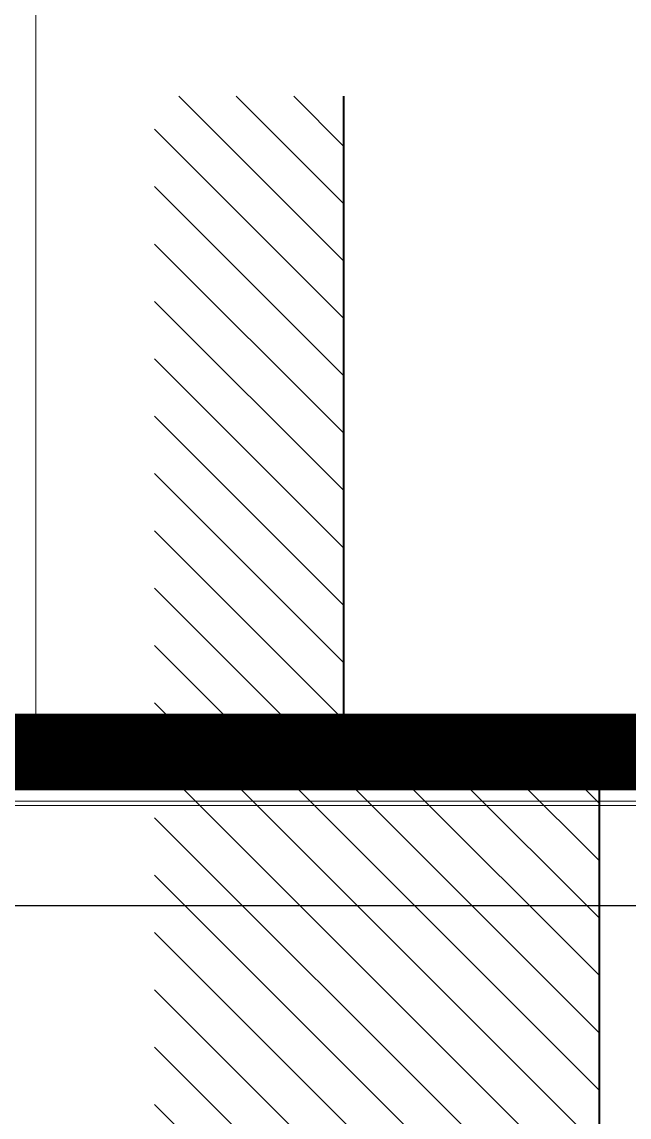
# Model space of a CAD drawing. Header units: millimetres. Extents: x 3546612 to 5615882, y 547008 to 3162891.
# Drawn here: x 5337520 to 5339895, y 2415539 to 2419825 of the extents above; entities that cross this region are included whole.
import ezdxf

# ---------------------------------------------------------------- set-up
doc = ezdxf.new("R2010")
doc.units = ezdxf.units.MM
for name, color, linetype in [('HEB-Angle joint', 1, 'Continuous'), ('HEB-Area(PC Topping)', 3, 'Continuous'), ('XR-평면도$0$A-ELEV-PATT', 9, 'Continuous')]:
    doc.layers.add(name, color=color, linetype=linetype)
for name, color, linetype, lineweight in [('XR-평면도$0$A-CNTL', 9, 'Continuous', 15), ('XR-평면도$0$A-CONC-LIN1', 9, 'Continuous', 40), ('XR-평면도$0$A-ELEV-LIN2', 9, 'Continuous', 25), ('XR-평면도$0$A-ELEV-LIN3', 9, 'Continuous', 18)]:
    doc.layers.add(name, color=color, linetype=linetype, lineweight=lineweight)

# ---------------------------------------------------------------- blocks, each defined once
blk = doc.blocks.new('XR-평면도$0$중심선(210216)')
at = {"layer": 'XR-평면도$0$A-CNTL', "ltscale": 300}
blk.add_lwpolyline([(-10000, 77000), (186000, 77000)], dxfattribs=at)
blk = doc.blocks.new('XR-평면도$0$높이')
at = {"layer": 'XR-평면도$0$A-ELEV-PATT'}
h = blk.add_hatch(dxfattribs=at)
h.set_pattern_fill('ANSI31', color=256, scale=50, angle=360, style=0)
h.set_pattern_definition([(45, (-513324.6, -319950.65), (-112.2532, 112.2532), [])])
h.paths.add_polyline_path([(2666.7, 1000), (0, 1000), (0, 0), (-2666.7, 0), (-2666.7, -740.6), (2655.7, -740.6), (2655.7, 1000)])
at = {"layer": 'XR-평면도$0$A-CONC-LIN1'}
blk.add_lwpolyline([(2666.7, 1000), (0, 1000), (0, 0), (-2666.7, 0)], dxfattribs=at)
blk = doc.blocks.new('XR-평면도$0$스크린+범퍼_기준층 고정식램프(210318)')
at = {"layer": 'XR-평면도$0$A-ELEV-PATT', "ltscale": 0.002}
h = blk.add_hatch(dxfattribs=at)
h.set_pattern_fill('AR-HBONE', color=256, scale=0.1, angle=180, style=0)
h.paths.add_polyline_path([(502, -302), (532, -302), (532, -7000), (502, -7000)])
h.paths.add_polyline_path([(520.7, -6996.8), (521.8, -6997.8), (520.1, -6997.1)], flags=16)
h.paths.add_polyline_path([(520.7, -6995), (521.8, -6995.9), (520.1, -6995.2)], flags=16)
h.paths.add_polyline_path([(520.7, -6993.1), (521.8, -6994.1), (520.1, -6993.4)], flags=16)
h.paths.add_polyline_path([(520.7, -6991.3), (521.8, -6992.3), (520.1, -6991.6)], flags=16)
h.paths.add_polyline_path([(520.7, -6989.5), (521.8, -6990.4), (520.1, -6989.7)], flags=16)
h.paths.add_polyline_path([(520.7, -6987.6), (521.8, -6988.6), (520.1, -6987.9)], flags=16)
h.paths.add_polyline_path([(520.7, -6985.8), (521.8, -6986.8), (520.1, -6986.1)], flags=16)
h.paths.add_polyline_path([(520.7, -6984), (521.8, -6984.9), (520.1, -6984.2)], flags=16)
h.paths.add_polyline_path([(514.5, -6987.9), (514.5, -6986.9), (513.5, -6986.5), (515.1, -6987.7)], flags=16)
h.paths.add_polyline_path([(517.7, -6974.8), (514.5, -6979.6), (514.5, -6983.9), (513.5, -6984.7), (514.5, -6985.5), (514.5, -6986.1), (521.8, -6983.1), (520.3, -6981.9), (516.6, -6983.4), (516.5, -6983.4), (514.5, -6982.3), (517, -6979.8)], flags=16)
h.paths.add_polyline_path([(514.5, -6995.3), (514.5, -6994.3), (513.5, -6993.9), (515.1, -6995.1)], flags=16)
h.paths.add_polyline_path([(514.5, -6989.8), (514.5, -6988.8), (513.5, -6988.4), (515.1, -6989.6)], flags=16)
h.paths.add_polyline_path([(514.5, -6998.9), (514.5, -6997.9), (513.5, -6997.5), (515.1, -6998.7)], flags=16)
h.paths.add_polyline_path([(514.5, -6997.1), (514.5, -6996.1), (513.5, -6995.7), (515.1, -6996.9)], flags=16)
h.paths.add_polyline_path([(520.8, -6999.2), (521.8, -6999.6), (520.8, -6998.8)], flags=16)
h.paths.add_polyline_path([(517.7, -327.2), (520.8, -322.4), (520.8, -319.7), (521.8, -318.9), (520.8, -318.1), (520.8, -317.9), (521.8, -317.1), (520.8, -316.3), (520.8, -316), (521.8, -315.2), (520.7, -314.3), (521.8, -313.4), (520.8, -312.6), (520.8, -312.4), (521.8, -311.6), (520.8, -310.8), (520.8, -310.5), (521.8, -309.7), (520.7, -308.8), (521.8, -307.9), (520.8, -307.1), (520.8, -306.9), (521.8, -306.1), (520.8, -305.3), (520.8, -305), (521.8, -304.2), (520.1, -304.9), (514.5, -302.6), (513.5, -302.6), (514.5, -303.5), (514.5, -303.7), (513.5, -304.5), (514.7, -305.4), (513.5, -306.3), (514.5, -307.1), (514.5, -307.3), (513.5, -308.1), (514.5, -309), (514.5, -309.2), (513.5, -310), (514.7, -310.9), (513.5, -311.8), (514.5, -312.6), (514.5, -312.8), (513.5, -313.6), (514.5, -314.5), (514.5, -314.7), (513.5, -315.5), (514.7, -316.4), (513.5, -317.3), (514.5, -318.1), (514.5, -322.4)], flags=16)
h.paths.add_polyline_path([(516.5, -318.5), (514.5, -317.7), (514.5, -315.9), (521.8, -318.9), (520.3, -320.1), (516.6, -318.5)], flags=0)
h = blk.add_hatch(dxfattribs=at)
h.set_pattern_fill('AR-SAND', color=256, angle=180, style=0)
edge = h.paths.add_edge_path()
edge.add_line((623.7, -7000), (532, -7000))
edge.add_line((532, -7000), (532, -302))
edge.add_line((532, -302), (623.7, -302))
edge.add_arc((623.7, -310.3), 8.33, 0, 90, ccw=False)
edge.add_line((632, -310.3), (632, -6991.7))
edge.add_arc((623.7, -6991.7), 8.33, -90, 0, ccw=False)
at = {"layer": 'XR-평면도$0$A-ELEV-LIN3'}
blk.add_line((500, -7002), (500, -300), dxfattribs=at)
at = {"layer": 'XR-평면도$0$A-ELEV-LIN3', "linetype": 'Continuous'}
blk.add_lwpolyline([(408.8, -619.5), (408.8, -10380.5), (391.3, -10380.5), (391.3, -619.5)], dxfattribs=at)
at = {"layer": 'XR-평면도$0$A-ELEV-PATT'}
for p, q in [((532, -7000), (532, -302)), ((632, -6991.7), (632, -310.3)), ((521.8, -6983.1), (513.5, -6986.5)), ((521.8, -6983.1), (513.5, -6986.5)), ((516.6, -6983.4), (513.5, -6984.7)), ((516.6, -6983.4), (513.5, -6984.7)), ((521.8, -6984.9), (513.5, -6988.4)), ((521.8, -6984.9), (513.5, -6988.4)), ((514.5, -6979.6), (514.5, -6983.9)), ((514.5, -6984.7), (514.5, -6985.7)), ((520.8, -6979.6), (520.8, -6983.1)), ((520.8, -6983.9), (520.8, -6984.9)), ((520.8, -6985.7), (520.8, -6986.8)), ((502, -7000), (623.7, -7000)), ((512.4, -7009.5), (512.4, -7005.8)), ((522.9, -7005.8), (512.4, -7005.8)), ((521.8, -6986.8), (513.5, -6990.2)), ((521.8, -6986.8), (513.5, -6990.2)), ((521.8, -6988.6), (513.5, -6992)), ((521.8, -6988.6), (513.5, -6992)), ((521.8, -6990.4), (513.5, -6993.9)), ((521.8, -6990.4), (513.5, -6993.9)), ((521.8, -6992.3), (513.5, -6995.7)), ((521.8, -6992.3), (513.5, -6995.7)), ((521.8, -6994.1), (513.5, -6997.5)), ((521.8, -6994.1), (513.5, -6997.5)), ((521.8, -6995.9), (513.5, -6999.4)), ((521.8, -6995.9), (513.5, -6999.4)), ((521.8, -6997.8), (513.5, -7001.2)), ((521.8, -6997.8), (513.5, -7001.2)), ((521.8, -7010), (513.6, -7010)), ((514.5, -6986.5), (514.5, -6987.5)), ((514.5, -6988.4), (514.5, -6989.4)), ((514.5, -6990.2), (514.5, -6991.2)), ((514.5, -6992), (514.5, -6993)), ((514.5, -6993.9), (514.5, -6994.9)), ((514.5, -6995.7), (514.5, -6996.7)), ((514.5, -6997.5), (514.5, -6998.5)), ((514.5, -6999.4), (514.5, -7000.4)), ((514.5, -7001.2), (514.5, -7002)), ((515, -7009.5), (515, -7005.8)), ((521.8, -6999.6), (515.9, -7002)), ((520.4, -7009.5), (520.4, -7005.8)), ((520.8, -6987.6), (520.8, -6988.6)), ((520.8, -6989.4), (520.8, -6990.4)), ((520.8, -6991.2), (520.8, -6992.3)), ((520.8, -6993.1), (520.8, -6994.1)), ((520.8, -6994.9), (520.8, -6995.9)), ((520.8, -6996.7), (520.8, -6997.8)), ((520.8, -6998.6), (520.8, -6999.6)), ((520.8, -7000.4), (520.8, -7002)), ((522.9, -7009.5), (522.9, -7005.8))]:
    blk.add_line(p, q, dxfattribs=at)
at = {"layer": 'XR-평면도$0$A-ELEV-PATT', "ltscale": 0.002}
blk.add_lwpolyline([(552, -302), (552, -300), (500, -300), (500, -7002), (552, -7002), (552, -7000), (502, -7000), (502, -302)], close=True, dxfattribs=at)
at = {"layer": 'XR-평면도$0$A-ELEV-PATT'}
for points in [[(532, -7000), (502, -7000), (502, -302), (532, -302)], [(514.5, -6985.1), (513.5, -6984.7), (514.5, -6985.5)], [(520.8, -6981.7), (516.6, -6983.5), (514.5, -6982.3), (517, -6979.8), (517.7, -6974.8)], [(514.5, -6979.6), (517.7, -6974.8), (520.8, -6979.6)], [(520.8, -6982.7), (521.8, -6983.1), (520.8, -6982.3)], [(520.8, -6982.7), (521.8, -6983.1), (520.8, -6982.3)], [(520.8, -6984.5), (521.8, -6984.9), (520.8, -6984.1)], [(520.8, -6984.5), (521.8, -6984.9), (520.8, -6984.1)], [(520.8, -6986.4), (521.8, -6986.8), (520.8, -6986)], [(520.8, -6986.4), (521.8, -6986.8), (520.8, -6986)], [(514.5, -6986.9), (513.5, -6986.5), (514.5, -6987.3)], [(514.5, -6988.8), (513.5, -6988.4), (514.5, -6989.2)], [(514.5, -6990.6), (513.5, -6990.2), (514.5, -6991)], [(514.5, -6992.4), (513.5, -6992), (514.5, -6992.8)], [(514.5, -6994.3), (513.5, -6993.9), (514.5, -6994.7)], [(514.5, -6996.1), (513.5, -6995.7), (514.5, -6996.5)], [(514.5, -6997.9), (513.5, -6997.5), (514.5, -6998.3)], [(514.5, -6999.8), (513.5, -6999.4), (514.5, -7000.2)], [(514.5, -7001.6), (513.5, -7001.2), (514.5, -7002)], [(515.1, -7002), (520.8, -6999.6), (521.8, -6999.6), (520.8, -7000.4), (517, -7002)], [(520.8, -6988.2), (521.8, -6988.6), (520.8, -6987.8)], [(520.8, -6988.2), (521.8, -6988.6), (520.8, -6987.8)], [(520.8, -6990), (521.8, -6990.4), (520.8, -6989.6)], [(520.8, -6990), (521.8, -6990.4), (520.8, -6989.6)], [(520.8, -6991.9), (521.8, -6992.3), (520.8, -6991.5)], [(520.8, -6991.9), (521.8, -6992.3), (520.8, -6991.5)], [(520.8, -6993.7), (521.8, -6994.1), (520.8, -6993.3)], [(520.8, -6993.7), (521.8, -6994.1), (520.8, -6993.3)], [(520.8, -6995.5), (521.8, -6995.9), (520.8, -6995.1)], [(520.8, -6995.5), (521.8, -6995.9), (520.8, -6995.1)], [(520.8, -6997.4), (521.8, -6997.8), (520.8, -6997)], [(520.8, -6997.4), (521.8, -6997.8), (520.8, -6997)], [(520.8, -6999.2), (521.8, -6999.6), (520.8, -6998.8)]]:
    blk.add_lwpolyline(points, dxfattribs=at)
for points in [[(513.5, -6986.5), (514.5, -6985.7), (520.8, -6983.1), (521.8, -6983.1), (520.8, -6983.9), (514.5, -6986.5)], [(513.5, -6984.7), (514.5, -6983.9), (515.6, -6983.4), (516.6, -6983.4), (515.6, -6984.3), (514.5, -6984.7)], [(513.5, -6988.4), (514.5, -6987.5), (520.8, -6984.9), (521.8, -6984.9), (520.8, -6985.7), (514.5, -6988.4)], [(508.7, -7002.8), (526.7, -7002.8), (526.7, -7002), (508.7, -7002)], [(513.4, -7005.8), (522, -7005.8), (526.7, -7002.8), (508.7, -7002.8)], [(513.5, -6990.2), (514.5, -6989.4), (520.8, -6986.8), (521.8, -6986.8), (520.8, -6987.6), (514.5, -6990.2)], [(513.5, -6992), (514.5, -6991.2), (520.8, -6988.6), (521.8, -6988.6), (520.8, -6989.4), (514.5, -6992)], [(513.5, -6993.9), (514.5, -6993), (520.8, -6990.4), (521.8, -6990.4), (520.8, -6991.2), (514.5, -6993.9)], [(513.5, -6995.7), (514.5, -6994.9), (520.8, -6992.3), (521.8, -6992.3), (520.8, -6993.1), (514.5, -6995.7)], [(513.5, -6997.5), (514.5, -6996.7), (520.8, -6994.1), (521.8, -6994.1), (520.8, -6994.9), (514.5, -6997.5)], [(513.5, -6999.4), (514.5, -6998.5), (520.8, -6995.9), (521.8, -6995.9), (520.8, -6996.7), (514.5, -6999.4)], [(513.5, -7001.2), (514.5, -7000.4), (520.8, -6997.8), (521.8, -6997.8), (520.8, -6998.6), (514.5, -7001.2)]]:
    blk.add_lwpolyline(points, close=True, dxfattribs=at)
for centre, radius, start, end in [((513.7, -7008.1), 1.86, 226.9662, 313.0338), ((517.7, -7002.4), 7.61, 249.1195, 290.8805), ((521.7, -7008.1), 1.86, 226.9662, 313.0338), ((623.7, -6991.7), 8.33, 270, 0)]:
    blk.add_arc(centre, radius, start, end, dxfattribs=at)

msp = doc.modelspace()

# ---------------------------------------------------------------- linework, layer by layer
at = {"layer": 'HEB-Angle joint', "const_width": 300}
msp.add_lwpolyline([(5360075.1, 2416967.6), (5321925, 2416967.6), (5321975.1, 2397393), (5354577.8, 2397393), (5354577.8, 2380598), (5367617.8, 2380598), (5367617.8, 2397398), (5399575, 2397398), (5399575, 2416967.6), (5362075, 2416967.6), (5362075.1, 2413367.6), (5360075, 2413367.6), (5360075.1, 2416967.6)], dxfattribs=at)
at = {"layer": 'HEB-Area(PC Topping)'}
msp.add_lwpolyline([(5450175.1, 2338767.6), (5326975, 2338767.6), (5326975.1, 2349667.6), (5321975, 2349667.6), (5321975.1, 2411067.6), (5333025, 2411067.6), (5333025, 2415567.6), (5334125.1, 2415567.6), (5334125, 2416367.6), (5360075.1, 2416367.6), (5360075, 2413367.6), (5362075.1, 2413367.6), (5362075.1, 2416367.6), (5378125, 2416367.6)], dxfattribs=at)
at = {"layer": 'XR-평면도$0$A-ELEV-LIN2'}
msp.add_line((5334075, 2416867.6), (5344075, 2416867.6), dxfattribs=at)
msp.add_line((5334075, 2416867.6), (5344075, 2416867.6), dxfattribs=at)
msp.add_line((5334075, 2416867.6), (5344075, 2416867.6), dxfattribs=at)
at = {"layer": 'XR-평면도$0$A-ELEV-LIN3'}
for points in [[(5378125, 2429267.6), (5378125, 2429867.6), (5377025, 2429867.6), (5377025, 2428367.6), (5378125, 2428367.6), (5378125, 2416867.6), (5337475, 2416867.6), (5337475, 2423867.6), (5333025, 2423867.6), (5333025, 2428367.6), (5334125, 2428367.6), (5334125, 2429867.6), (5333025, 2429867.6), (5333025, 2429267.6), (5322975, 2429267.6), (5322975, 2429867.6), (5322675, 2429867.6), (5322675, 2444567.6), (5323375, 2444567.6), (5323375, 2445967.6)], [(5378125, 2429267.6), (5378125, 2429867.6), (5377025, 2429867.6), (5377025, 2428367.6), (5378125, 2428367.6), (5378125, 2416867.6), (5337475, 2416867.6), (5337475, 2423867.6), (5333025, 2423867.6), (5333025, 2428367.6), (5334125, 2428367.6), (5334125, 2429867.6), (5333025, 2429867.6), (5333025, 2429267.6), (5322975, 2429267.6), (5322975, 2429867.6), (5322675, 2429867.6), (5322675, 2444567.6), (5323375, 2444567.6), (5323375, 2445967.6)], [(5378125, 2429267.6), (5378125, 2429867.6), (5377025, 2429867.6), (5377025, 2428367.6), (5378125, 2428367.6), (5378125, 2416867.6), (5337475, 2416867.6), (5337475, 2423867.6), (5333025, 2423867.6), (5333025, 2428367.6), (5334125, 2428367.6), (5334125, 2429867.6), (5333025, 2429867.6), (5333025, 2429267.6), (5322975, 2429267.6), (5322975, 2429867.6), (5322675, 2429867.6), (5322675, 2444567.6), (5323375, 2444567.6), (5323375, 2445967.6)], [(5378025, 2416967.6), (5337575, 2416967.6), (5337575, 2423967.6), (5333125, 2423967.6), (5333125, 2428267.6), (5334225, 2428267.6), (5334225, 2429967.6), (5332925, 2429967.6), (5332925, 2429367.6), (5323075, 2429367.6), (5323075, 2429967.6), (5322775, 2429967.6), (5322775, 2444467.6), (5323475, 2444467.6), (5323475, 2445967.6)], [(5378025, 2416967.6), (5337575, 2416967.6), (5337575, 2423967.6), (5333125, 2423967.6), (5333125, 2428267.6), (5334225, 2428267.6), (5334225, 2429967.6), (5332925, 2429967.6), (5332925, 2429367.6), (5323075, 2429367.6), (5323075, 2429967.6), (5322775, 2429967.6), (5322775, 2444467.6), (5323475, 2444467.6), (5323475, 2445967.6)], [(5378025, 2416967.6), (5337575, 2416967.6), (5337575, 2423967.6), (5333125, 2423967.6), (5333125, 2428267.6), (5334225, 2428267.6), (5334225, 2429967.6), (5332925, 2429967.6), (5332925, 2429367.6), (5323075, 2429367.6), (5323075, 2429967.6), (5322775, 2429967.6), (5322775, 2444467.6), (5323475, 2444467.6), (5323475, 2445967.6)]]:
    msp.add_lwpolyline(points, dxfattribs=at)

# ---------------------------------------------------------------- block references
at = {"rotation": 270}
msp.add_blockref('XR-평면도$0$높이', (5338779.2, 2416867.6), dxfattribs=at)
msp.add_blockref('XR-평면도$0$높이', (5338779.2, 2416867.6), dxfattribs=at)
msp.add_blockref('XR-평면도$0$높이', (5338779.2, 2416867.6), dxfattribs=at)
at = {"xscale": -1, "rotation": 270}
msp.add_blockref('XR-평면도$0$스크린+범퍼_기준층 고정식램프(210318)', (5344575, 2416367.6), dxfattribs=at)
msp.add_blockref('XR-평면도$0$스크린+범퍼_기준층 고정식램프(210318)', (5344575, 2416367.6), dxfattribs=at)
msp.add_blockref('XR-평면도$0$스크린+범퍼_기준층 고정식램프(210318)', (5344575, 2416367.6), dxfattribs=at)
at = {"layer": 'XR-평면도$0$A-CNTL'}
msp.add_blockref('XR-평면도$0$중심선(210216)', (5322575, 2339367.6), dxfattribs=at)

doc.saveas('drawing.dxf')
